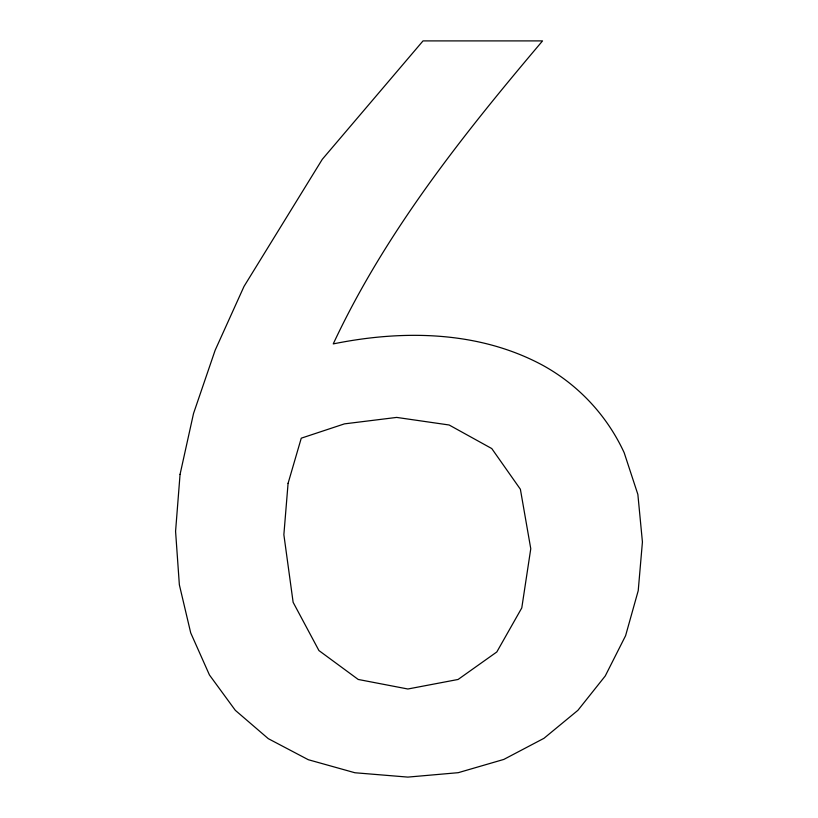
<?xml version="1.0" encoding="UTF-8"?>
<svg xmlns="http://www.w3.org/2000/svg" width="818" height="818" viewBox="0 0 818 818"><rect width="100%" height="100%" fill="white"/><g stroke="black" fill="none" stroke-linecap="round" stroke-linejoin="round"><path stroke-width="1.23" d="M180.062 474.368L175.573 531.322L179.357 584.778L190.717 632.887L209.449 674.973L235.328 710.331L268.294 738.664L308.274 759.707L354.92 772.754L407.875 777.1L458.244 772.683L503.827 759.421L543.95 738.317L577.897 710.331L605.259 675.954L625.596 635.698L638.224 590.668L642.427 541.986L637.866 494.43L624.195 452.763A191.075 191.075 0 0 0 542.262 365.032C478.397 330.779 402.834 329.756 333.243 343.908C385.534 231.964 463.162 134.643 542.549 40.9L423.029 40.9L322.302 159.295L244.03 286.392L215.134 350.288L193.529 413.489L180.062 474.368M288.079 483.346L283.866 534.696L293.13 602.304L318.938 650.566L358.223 679.461L407.875 689.001L458.1 679.461L496.812 651.966L521.782 607.917L530.77 548.725L520.381 489.246L491.771 448.561L449.123 424.992L396.658 417.415L344.47 423.867L301.259 438.182L288.079 483.346"/></g></svg>
